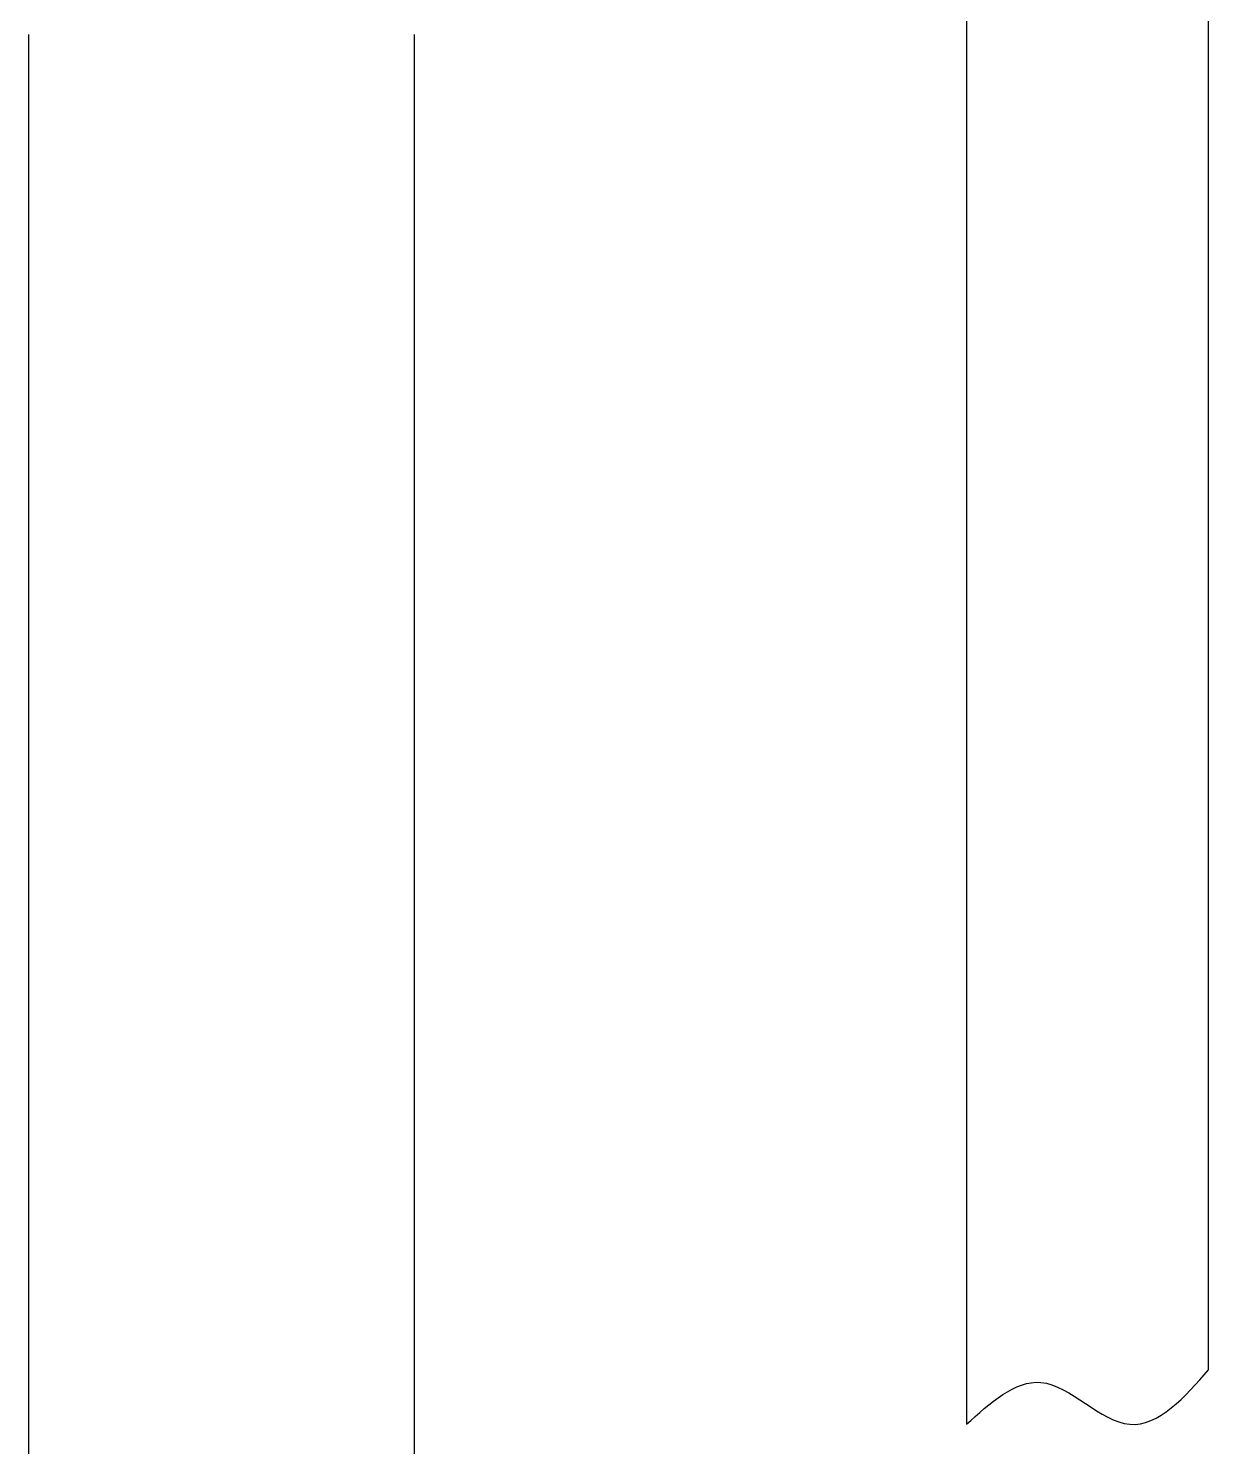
# Model space of a CAD drawing. Header units: millimetres. Extents: x 863 to 5283, y 810 to 2397.
# Drawn here: x 1630.01 to 1636.73, y 1416.42 to 1424.51 of the extents above; entities that cross this region are included whole.
import ezdxf

# ---------------------------------------------------------------- set-up
doc = ezdxf.new("R2010")
doc.units = ezdxf.units.MM
doc.layers.add('Wbudowane', color=175, linetype='Continuous')

# ---------------------------------------------------------------- blocks, each defined once
blk = doc.blocks.new('Z$W@#21058')
for p, q in [((19.17, 118.9915), (19.17, 110.6863)), ((20.55, 110.997), (20.55, 118.9916)), ((20.55, 118.5327), (20.55, 118.7151)), ((13.825, 118.6089), (13.825, 15.9787)), ((16.025, 15.9787), (16.025, 118.6088)), ((19.17, 118.4828), (19.17, 118.3005)), ((19.17, 117.9827), (19.17, 117.8005)), ((20.55, 117.5327), (20.55, 117.7151)), ((19.17, 117.4827), (19.17, 117.3005)), ((20.55, 117.0327), (20.55, 117.2151)), ((19.17, 116.9828), (19.17, 116.8005)), ((20.55, 116.5328), (20.55, 116.715)), ((19.17, 116.4827), (19.17, 116.3005)), ((20.55, 116.0328), (20.55, 116.215)), ((19.17, 115.9827), (19.17, 115.8005)), ((20.55, 115.5327), (20.55, 115.715)), ((19.17, 115.4828), (19.17, 115.3004)), ((20.55, 115.0327), (20.55, 115.215)), ((19.17, 114.9828), (19.17, 114.8004)), ((20.55, 114.5327), (20.55, 114.715)), ((19.17, 114.4828), (19.17, 114.3003)), ((20.55, 114.0327), (20.55, 114.2151)), ((19.17, 113.9827), (19.17, 113.8003)), ((20.55, 113.5328), (20.55, 113.7151)), ((19.17, 113.4828), (19.17, 113.3003)), ((20.55, 113.0327), (20.55, 113.2151)), ((19.17, 112.9828), (19.17, 112.8003)), ((20.55, 112.5327), (20.55, 112.7151)), ((19.17, 112.4828), (19.17, 112.3003)), ((20.55, 112.0328), (20.55, 112.2152)), ((19.17, 111.9827), (19.17, 111.8003))]:
    blk.add_line(p, q)
blk.add_open_spline([(19.17, 110.6863), (19.3026, 110.8057), (19.6138, 111.0915), (20.1019, 110.4961), (20.4197, 110.8448), (20.55, 110.997)], degree=3, knots=[0, 0, 0, 0, 0.305452, 0.65711, 1, 1, 1, 1])

msp = doc.modelspace()

# ---------------------------------------------------------------- block references
at = {"layer": 'Wbudowane'}
msp.add_blockref('Z$W@#21058', (1616.1848, 1305.8637), dxfattribs=at)

doc.saveas('drawing.dxf')
